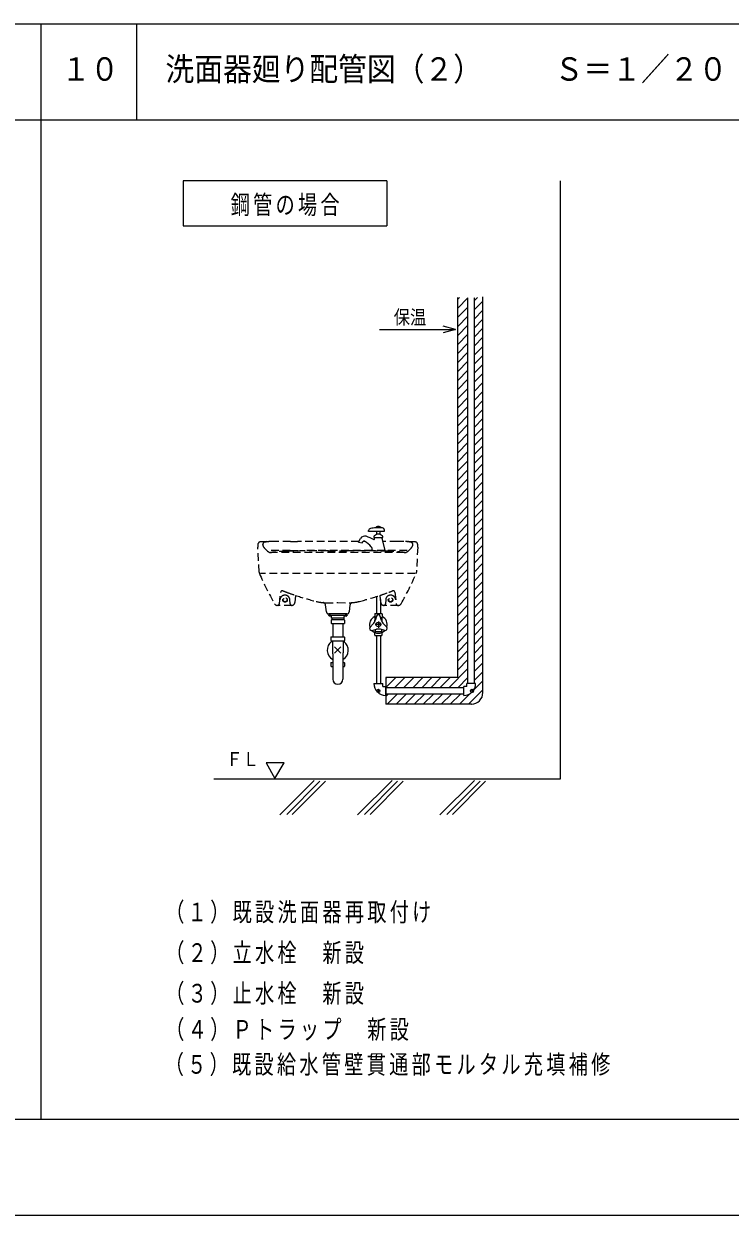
# Model space of a CAD drawing. Units: millimetres on the paper, enlarged 30 times, with parts at other scales. Extents: x -12081 to 11949, y -8439 to 8181.
# Drawn here: x 1604 to 4919, y -2726 to 2866 of the extents above; entities that cross this region are included whole.
import ezdxf
from ezdxf.enums import TextEntityAlignment as Align

# ---------------------------------------------------------------- set-up
doc = ezdxf.new("R2010")
doc.units = ezdxf.units.MM
doc.header["$LTSCALE"] = 30
doc.header["$PDMODE"] = 32
doc.header["$PDSIZE"] = 15
doc.linetypes.add('DASHED1', pattern=[1.8, 1.2, -0.6])
doc.layers.add('0-0_0', color=7, linetype='Continuous')
for name, color, linetype, lineweight in [('2-0', 7, 'Continuous', 9), ('7-0', 3, 'Continuous', 9), ('F-2', 5, 'Continuous', 9)]:
    doc.layers.add(name, color=color, linetype=linetype, lineweight=lineweight)
doc.styles.add('ＭＳ ゴシック', font='')
doc.styles.get('ＭＳ ゴシック').set_extended_font_data('MS Gothic')

msp = doc.modelspace()

# ---------------------------------------------------------------- linework, layer by layer
at = {"layer": '7-0', "color": 7}
for p, q in [((2352.17, 2128.61), (2352.17, 1916.94)), ((3307.23, 2128.61), (2352.17, 2128.61)), ((3307.23, 2128.61), (3307.23, 1916.94)), ((4122.25, -678.66), (4122.25, 2128.61)), ((2352.17, 1916.94), (3307.23, 1916.94)), ((3640, 1573.06), (3647.83, 1580.89)), ((3640, 1530.63), (3688.29, 1578.92)), ((3718.29, 1566.49), (3732.68, 1580.89)), ((3640, 1488.2), (3688.29, 1536.49)), ((3718.29, 1524.07), (3758.23, 1564)), ((3718.29, 1481.64), (3758.23, 1521.58)), ((3640, 1445.78), (3688.29, 1494.07)), ((3718.29, 1439.21), (3758.23, 1479.15)), ((3273.37, 1430.73), (3629.49, 1430.73)), ((3640, 1403.35), (3688.29, 1451.64)), ((3640, 1360.92), (3688.29, 1409.21)), ((3718.29, 1396.79), (3758.23, 1436.73)), ((3640, 1318.5), (3688.29, 1366.79)), ((3718.29, 1354.36), (3758.23, 1394.3)), ((3718.29, 1311.93), (3758.23, 1351.87)), ((3640, 1276.07), (3688.29, 1324.36)), ((3718.29, 1269.51), (3758.23, 1309.45)), ((3640, 1233.64), (3688.29, 1281.93)), ((3640, 1191.22), (3688.29, 1239.51)), ((3718.29, 1227.08), (3758.23, 1267.02)), ((3640, 1148.79), (3688.29, 1197.08)), ((3718.29, 1184.66), (3758.23, 1224.59)), ((3718.29, 1142.23), (3758.23, 1182.17)), ((3640, 1106.37), (3688.29, 1154.66)), ((3718.29, 1099.8), (3758.23, 1139.74)), ((3640, 1063.94), (3688.29, 1112.23)), ((3640, 1021.51), (3688.29, 1069.8)), ((3718.29, 1057.38), (3758.23, 1097.31)), ((3640, 979.09), (3688.29, 1027.38)), ((3718.29, 1014.95), (3758.23, 1054.89)), ((3718.29, 972.52), (3758.23, 1012.46)), ((3640, 936.66), (3688.29, 984.95)), ((3718.29, 930.1), (3758.23, 970.03)), ((3640, 894.23), (3688.29, 942.52)), ((3640, 851.81), (3688.29, 900.1)), ((3718.29, 887.67), (3758.23, 927.61)), ((3640, 809.38), (3688.29, 857.67)), ((3718.29, 845.24), (3758.23, 885.18)), ((3718.29, 802.82), (3758.23, 842.76)), ((3640, 766.95), (3688.29, 815.24)), ((3718.29, 760.39), (3758.23, 800.33)), ((3640, 724.53), (3688.29, 772.82)), ((3640, 682.1), (3688.29, 730.39)), ((3718.29, 717.97), (3758.23, 757.9)), ((3640, 639.68), (3688.29, 687.96)), ((3718.29, 675.54), (3758.23, 715.48)), ((3718.29, 633.11), (3758.23, 673.05)), ((3640, 597.25), (3688.29, 645.54)), ((3718.29, 590.69), (3758.23, 630.62)), ((3640, 554.82), (3688.29, 603.11)), ((3640, 512.4), (3688.29, 560.69)), ((3718.29, 548.26), (3758.23, 588.2)), ((3640, 469.97), (3688.29, 518.26)), ((3718.29, 505.83), (3758.23, 545.77)), ((3718.29, 463.41), (3758.23, 503.34)), ((3640, 427.54), (3688.29, 475.83)), ((3718.29, 420.98), (3758.23, 460.92)), ((3640, 385.12), (3688.29, 433.41)), ((3718.29, 378.55), (3758.23, 418.49)), ((3640, 342.69), (3688.29, 390.98)), ((3640, 300.26), (3688.29, 348.55)), ((3718.29, 336.13), (3758.23, 376.06)), ((3640, 257.84), (3688.29, 306.13)), ((3718.29, 293.7), (3758.23, 333.64)), ((3718.29, 251.27), (3758.23, 291.21)), ((3640, 215.41), (3688.29, 263.7)), ((3718.29, 208.85), (3758.23, 248.79)), ((3640, 172.98), (3688.29, 221.27)), ((3640, 130.56), (3688.29, 178.85)), ((3718.29, 166.42), (3758.23, 206.36)), ((3640, 88.13), (3688.29, 136.42)), ((3718.29, 124), (3758.23, 163.93)), ((3718.29, 81.57), (3758.23, 121.51)), ((3640, 45.71), (3688.29, 94)), ((3718.29, 39.14), (3758.23, 79.08)), ((3640, 3.28), (3688.29, 51.57)), ((3640, -39.15), (3688.29, 9.14)), ((3718.29, -3.28), (3758.23, 36.65)), ((3048.32, -33.84), (3047.4, -32.93)), ((3106.48, -33.84), (3107.4, -32.93)), ((3640, -81.57), (3688.29, -33.28)), ((3718.29, -45.71), (3758.23, -5.77)), ((3718.29, -88.14), (3758.23, -48.2)), ((3640, -124), (3688.29, -75.71)), ((3718.29, -130.56), (3758.23, -90.63)), ((3598.55, -250.3), (3688.29, -160.56)), ((3640, -166.43), (3688.29, -118.14)), ((3718.29, -172.99), (3758.23, -133.05)), ((3302.09, -249.77), (3349.56, -202.3)), ((3302.09, -207.35), (3307.14, -202.3)), ((3343.99, -250.3), (3391.99, -202.3)), ((3386.42, -250.3), (3434.42, -202.3)), ((3428.84, -250.3), (3476.84, -202.3)), ((3471.27, -250.3), (3519.27, -202.3)), ((3513.69, -250.3), (3561.69, -202.3)), ((3556.12, -250.3), (3604.12, -202.3)), ((3640.97, -250.3), (3688.29, -202.99)), ((3716.1, -260.03), (3758.23, -217.9)), ((3718.29, -215.42), (3758.23, -175.48)), ((3647.83, -328.3), (3698.01, -278.12)), ((3690.26, -328.3), (3758.23, -260.33)), ((3302.09, -292.2), (3313.99, -280.3)), ((3308.42, -328.3), (3356.42, -280.3)), ((3350.85, -328.3), (3398.85, -280.3)), ((3393.27, -328.3), (3441.27, -280.3)), ((3435.7, -328.3), (3483.7, -280.3)), ((3478.13, -328.3), (3526.13, -280.3)), ((3520.55, -328.3), (3568.55, -280.3)), ((3562.98, -328.3), (3610.98, -280.3)), ((3605.4, -328.3), (3653.4, -280.3)), ((2495.61, -678.66), (4122.25, -678.66)), ((2966.87, -685.46), (2804.99, -847.35)), ((2993.12, -689.84), (2837.8, -845.16)), ((3019.37, -689.84), (2864.06, -845.16)), ((3332.01, -685.46), (3170.13, -847.35)), ((3358.26, -689.84), (3202.94, -845.16)), ((3384.51, -689.84), (3229.19, -845.16)), ((3718.52, -685.46), (3556.64, -847.35)), ((3744.77, -689.84), (3589.45, -845.16)), ((3771.02, -689.84), (3615.7, -845.16))]:
    msp.add_line(p, q, dxfattribs=at)
at = {"layer": '7-0'}
for p, q in [((3640, -202.3), (3640, 1580.89)), ((3688.29, -231.1), (3688.29, 1580.04)), ((3718.29, 1580.4), (3718.78, 1580.89)), ((3718.29, -231.1), (3718.29, 1580.04)), ((3758.23, -275.85), (3758.23, 1583.92)), ((3257.4, 503.97), (3259.28, 504.84)), ((3257.4, 503.97), (3257.4, 500.23)), ((3276.53, 504.84), (3278.4, 503.97)), ((3278.4, 503.97), (3278.4, 500.23)), ((3174.64, 433.02), (3184.48, 450.05)), ((3221.4, 482.98), (3221.98, 487.49)), ((3295.65, 482.98), (3221.4, 482.98)), ((3287.02, 452.6), (3248.77, 452.6)), ((3249.9, 448.57), (3249.9, 452.6)), ((3250.44, 464.53), (3259.28, 470.6)), ((3279.9, 500.23), (3255.9, 500.23)), ((3275.4, 470.6), (3259.28, 470.6)), ((3260.4, 470.6), (3260.4, 482.98)), ((3276.52, 470.6), (3285.36, 464.52)), ((3285.9, 448.29), (3285.9, 452.6)), ((3295.27, 491.72), (3295.65, 482.98)), ((3174.64, 433.02), (3191.49, 429.13)), ((3191.49, 429.13), (3194.91, 435.06)), ((3204.69, 436.1), (3195.75, 436.1)), ((3238.22, 395.49), (3237.9, 394.1)), ((3286.28, 444.95), (3297.9, 394.1)), ((3258.37, 177.44), (3258.37, 97.4)), ((3277.42, 162.87), (3277.42, 97.4)), ((3349.2, 162.39), (3349.17, 162.61)), ((3044.15, 95.6), (3033.9, 89.6)), ((3033.9, 89.6), (3033.9, 88.1)), ((3120.9, 88.1), (3033.9, 88.1)), ((3119.17, 95.6), (3035.62, 95.6)), ((3036.9, 86.6), (3036.9, 88.1)), ((3045.25, 85.85), (3037.65, 85.85)), ((3047.77, 68.26), (3046.65, 67.16)), ((3046.65, 67.16), (3046.65, 51.37)), ((3047.4, 75.35), (3047.4, 83.6)), ((3107.4, 75.35), (3047.4, 75.35)), ((3107.02, 68.26), (3047.77, 68.26)), ((3048.89, 75.35), (3048.89, 68.26)), ((3105.9, 75.35), (3105.9, 68.26)), ((3107.02, 68.26), (3108.15, 67.15)), ((3107.4, 75.35), (3107.4, 83.6)), ((3108.15, 67.15), (3108.15, 51.37)), ((3117.15, 85.85), (3109.65, 85.85)), ((3120.9, 89.6), (3110.65, 95.6)), ((3117.9, 88.1), (3117.9, 86.6)), ((3120.9, 89.6), (3120.9, 88.1)), ((3250.65, 96.1), (3250.65, 80.7)), ((3251.4, 97.4), (3284.4, 97.4)), ((3257.35, 79.4), (3251.4, 79.4)), ((3252.18, 71.48), (3252.18, 79.4)), ((3259.24, 86.05), (3253.32, 65.14)), ((3267.9, 61.1), (3267.9, 31.1)), ((3282.48, 65.14), (3276.56, 86.05)), ((3278.44, 79.4), (3284.4, 79.4)), ((3283.61, 79.4), (3283.61, 71.48)), ((3285.15, 96.1), (3285.15, 80.7)), ((3047.77, 50.27), (3046.65, 51.37)), ((3047.77, 50.27), (3107.02, 50.27)), ((3053.59, 50.27), (3053.59, -11.65)), ((3101.21, 50.27), (3101.21, -11.65)), ((3107.02, 50.27), (3108.15, 51.37)), ((3228.97, 33.62), (3244.12, 49.21)), ((3237.63, 18.62), (3258.7, 23.96)), ((3250.65, -3.9), (3250.65, 11.5)), ((3251.4, 12.8), (3284.4, 12.8)), ((3252.18, 20.72), (3252.18, 12.8)), ((3282.9, 46.1), (3252.9, 46.1)), ((3298.17, 18.62), (3277.09, 23.96)), ((3283.61, 12.8), (3283.61, 20.72)), ((3285.15, -3.9), (3285.15, 11.5)), ((3306.83, 33.62), (3291.67, 49.21)), ((3045.15, -12.76), (3045.15, -28.54)), ((3046.27, -11.65), (3108.52, -11.65)), ((3046.27, -29.65), (3108.52, -29.65)), ((3047.4, -29.65), (3047.4, -32.93)), ((3048.92, -34.45), (3048.32, -33.84)), ((3052.2, -34.45), (3048.92, -34.45)), ((3052.2, -34.45), (3052.2, -86.65)), ((3102.59, -34.45), (3102.59, -86.65)), ((3102.59, -34.45), (3105.87, -34.45)), ((3105.87, -34.45), (3106.48, -33.84)), ((3107.4, -29.65), (3107.4, -32.93)), ((3109.65, -12.76), (3109.65, -28.54)), ((3251.4, -5.2), (3284.4, -5.2)), ((3258.37, -5.2), (3258.37, -231.1)), ((3277.42, -5.2), (3277.42, -231.1)), ((3053.59, -91.75), (3053.59, -150.1)), ((3092.4, -58.9), (3062.4, -88.9)), ((3092.4, -88.9), (3062.4, -58.9)), ((3101.21, -91.75), (3101.21, -150.1)), ((3045.15, -133.21), (3045.15, -148.99)), ((3046.27, -132.1), (3053.59, -132.1)), ((3046.27, -150.1), (3053.59, -150.1)), ((3047.57, -150.1), (3048.92, -151.45)), ((3048.92, -151.45), (3053.59, -151.45)), ((3053.59, -151.45), (3053.59, -210.4)), ((3101.21, -132.1), (3108.52, -132.1)), ((3101.21, -150.1), (3108.52, -150.1)), ((3101.21, -151.45), (3101.21, -210.4)), ((3101.21, -151.45), (3105.87, -151.45)), ((3105.87, -151.45), (3107.23, -150.1)), ((3109.65, -133.21), (3109.65, -148.99)), ((3246.9, -231.1), (3288.9, -231.1)), ((3288.9, -244.3), (3288.9, -231.1)), ((3288.9, -244.3), (3302.09, -244.3)), ((3302.09, -286.3), (3302.09, -244.3)), ((3669.09, -250.3), (3302.09, -250.3)), ((3669.09, -286.3), (3669.09, -244.3)), ((3682.29, -244.3), (3669.09, -244.3)), ((3682.29, -244.3), (3682.29, -231.1)), ((3724.29, -231.1), (3682.29, -231.1)), ((3669.09, -280.3), (3302.09, -280.3)), ((3705.04, -328.3), (3302.09, -328.3))]:
    msp.add_line(p, q, dxfattribs=at)
at = {"layer": '7-0', "color": 4}
for q in [(3571.53, 1446.25), (3571.53, 1415.2)]:
    msp.add_line((3629.49, 1430.73), q, dxfattribs=at)
at = {"layer": '7-0', "linetype": 'DASHED1'}
for p, q in [((2702.4, 421.79), (2702.4, 408.54)), ((2708.14, 291.38), (2702.4, 408.54)), ((2734.46, 403.51), (2744.33, 393.03)), ((2854.32, 394.1), (2751.9, 394.1)), ((2855.12, 436.1), (2797.22, 436.1)), ((2854.32, 394.1), (2916.15, 394.1)), ((2855.12, 436.1), (2887.81, 436.1)), ((3176.42, 436.1), (2887.81, 436.1)), ((3237.9, 394.1), (2916.15, 394.1)), ((3031.46, 392.58), (3123.33, 392.58)), ((3297.9, 394.1), (3237.9, 394.1)), ((3402.9, 394.1), (3267.9, 394.1)), ((3357.58, 436.1), (3288.3, 436.1)), ((3410.46, 393.03), (3420.33, 403.51)), ((3452.4, 408.51), (3446.66, 291.38)), ((3452.4, 408.51), (3452.4, 421.79)), ((3388.62, 383.6), (2766.17, 383.6)), ((3440.4, 286.1), (2714.4, 286.1)), ((2803.37, 142.76), (2809.67, 198.4)), ((2879.24, 183), (2876.16, 149.72)), ((3278.64, 149.72), (3275.56, 183)), ((3345.12, 198.4), (3351.42, 142.76)), ((2861.22, 136.1), (2793.6, 136.1)), ((2853.49, 143.17), (2852.36, 162.89)), ((3019.15, 148.26), (3077.4, 148.86)), ((3023.7, 106.26), (3020.09, 138.3)), ((3077.4, 148.86), (3135.65, 148.26)), ((3134.71, 138.3), (3131.1, 106.26)), ((3361.2, 136.1), (3293.57, 136.1)), ((3302.44, 162.89), (3301.3, 143.17))]:
    msp.add_line(p, q, dxfattribs=at)
at = {"layer": '7-0'}
for points in [[(3275.4, 482.98), (3275.4, 470.6), (3276.52, 470.6)], [(3640, -202.3), (3302.09, -202.3), (3302.09, -328.3)]]:
    msp.add_lwpolyline(points, dxfattribs=at)
at = {"layer": '7-0', "color": 7}
msp.add_lwpolyline([(2825.82, -603.7), (2740.58, -602.29), (2781.98, -676.81)], close=True, dxfattribs=at)
at = {"layer": '7-0', "linetype": 'DASHED1'}
for centre, radius in [((2829.9, 161.6), 10.5), ((2829.9, 161.6), 8.7), ((3324.9, 161.6), 10.5), ((3324.9, 161.6), 8.7)]:
    msp.add_circle(centre, radius, dxfattribs=at)
at = {"layer": '7-0'}
msp.add_circle((3267.9, 46.1), 10.5, dxfattribs=at)
for centre, radius, start, end in [((3267.9, 468.35), 37.5, 76.69508, 103.29236), ((3203.96, 438.8), 22.5, 71.65298, 150.00006), ((3140.22, 246.59), 225, 61.29285, 71.65453), ((3233.14, 486.03), 11.25, 100.88696, 172.578), ((3267.9, 305.39), 195.21, 93.52434, 100.89046), ((3255.05, 457.8), 8.16, 124.47275, 219.63478), ((3242.39, 448.57), 7.5, 321.87399, 0), ((3267.9, 305.39), 195.21, 84.12779, 86.47565), ((3280.74, 457.8), 8.16, 320.36856, 55.46309), ((3300.9, 448.29), 15, 180, 192.88412), ((3287.03, 491.36), 8.25, 2.4895, 84.12459), ((3199.98, 431.85), 6, 61.7782, 147.6192), ((3153.17, 344.61), 105, 39.11899, 61.78236), ((3220.67, 399.5), 18, 347.12108, 39.11884), ((2723.12, 292.12), 15, 182.80963, 203.51604), ((3431.67, 292.12), 15, 336.47641, 357.19035), ((3337.67, 197.56), 7.5, 6.45299, 113.47736), ((2795.92, 143.6), 7.5, 270.002, 353.54791), ((2860.98, 143.6), 7.5, 183.2919, 269.99852), ((3037.65, 86.6), 0.75, 180.19492, 270.03426), ((3045.15, 83.6), 2.25, 359.93507, 87.27191), ((3109.65, 83.6), 2.25, 90, 180), ((3267.9, 46.1), 41.25, 114.71992, 198.05952), ((3217.23, 75.35), 37.5, 315.80511, 344.19124), ((3265.51, 88.4), 16.74, 147.47797, 152.62263), ((3265.51, 88.4), 16.74, 207.37689, 212.52072), ((3184.68, 71.48), 67.5, 349.4487, 0), ((3267.9, 83.6), 9, 15.80504, 164.19495), ((3318.56, 75.35), 37.5, 195.80559, 224.19894), ((3351.11, 71.48), 67.5, 180, 190.55133), ((3270.28, 88.4), 16.74, 27.37758, 32.52174), ((3270.28, 88.4), 16.74, 327.47954, 332.62286), ((3267.9, 46.1), 41.25, 341.94009, 65.28006), ((3235.42, 27.35), 9, 135.80692, 284.1935), ((3267.9, 46.1), 41.25, 221.94055, 318.05978), ((3265.51, 3.8), 16.74, 147.47928, 152.62311), ((3184.68, 20.72), 67.5, 0, 1.341), ((3267.9, -12.4), 37.5, 75.80557, 104.19463), ((3351.11, 20.72), 67.5, 178.659, 180), ((3270.28, 3.8), 16.74, 27.37714, 32.52046), ((3300.37, 27.35), 9, 255.80464, 44.1944), ((3077.4, -73.9), 49.5, 125.98096, 241.24532), ((3077.4, -73.9), 49.5, 298.75467, 54.01917), ((3265.51, 3.8), 16.74, 207.37737, 212.52203), ((3270.28, 3.8), 16.74, 327.47826, 332.62242), ((3049.08, -91.75), 4.5, 0, 30.4115), ((3097.05, -86.65), 5.55, 329.53445, 0), ((3054.03, -141.1), 11.88, 130.75256, 138.37337), ((3054.03, -141.1), 11.88, 221.62717, 229.24742), ((3100.77, -141.1), 11.88, 41.62662, 49.24695), ((3100.77, -141.1), 11.88, 310.75209, 318.37282), ((3077.4, -210.4), 23.81, 180, 0), ((3302.09, -231.1), 55.2, 180, 270), ((3669.09, -231.1), 55.2, 270, 0), ((3703.09, -273.1), 55.2, 272.01952, 0), ((3703.09, -273.1), 55.2, 270, 272.01952)]:
    msp.add_arc(centre, radius, start, end, dxfattribs=at)
at = {"layer": '7-0', "linetype": 'DASHED1'}
for centre, radius, start, end in [((2714.4, 421.8), 12, 93.19739, 180.00166), ((2797.21, -1063.9), 1500, 89.99977, 93.19049), ((2736.36, 421.23), 11.47, 100.25534, 203.06471), ((2767.22, 434.36), 45, 203.06293, 223.29163), ((2774.34, 211.1), 225, 93.68057, 100.24635), ((2766.17, 413.6), 30, 223.29472, 270.00061), ((3033.11, -7107.42), 7500, 90.00003, 91.48309), ((3121.68, -7107.42), 7500, 88.51689, 90.00003), ((3357.58, -1063.9), 1500, 86.80949, 90.00021), ((3388.62, 413.6), 30, 269.99937, 316.70526), ((3380.45, 211.1), 225, 79.75398, 86.31941), ((3387.58, 434.36), 45, 316.70836, 336.93706), ((3418.43, 421.23), 11.47, 336.93527, 79.75154), ((3440.4, 421.8), 12, 359.99832, 86.8026), ((2858.41, -359.68), 750, 91.48351, 97.44273), ((3296.38, -359.68), 750, 82.55742, 88.51648), ((4084.82, 884.57), 1500, 203.51318, 209.59848), ((2069.98, 884.57), 1500, 330.40143, 336.48672), ((2829.9, 159.65), 24.46, 89.9995, 173.04247), ((2817.12, 197.56), 7.5, 66.52263, 173.547), ((2945.61, 493.36), 315, 246.52057, 250.02411), ((2829.9, 161.6), 22.5, 3.28224, 89.99922), ((3350.12, 1607.18), 1500, 250.03691, 251.70409), ((3350.12, 1607.18), 1500, 251.70409, 255.53804), ((2804.67, 1607.18), 1500, 284.46191, 288.2959), ((2804.67, 1607.18), 1500, 288.2959, 289.96307), ((3324.9, 161.6), 22.5, 90, 176.71698), ((3209.18, 493.36), 315, 289.97588, 293.47942), ((3324.9, 159.65), 24.46, 6.95752, 90.00049), ((2793.6, 151.1), 15, 209.59842, 270.00346), ((2861.22, 151.1), 15, 270.00156, 354.71686), ((3027.87, 358.08), 210, 255.56458, 264.90755), ((3008.16, 136.95), 12, 6.4241, 84.91035), ((3027.87, 358.08), 210, 264.90755, 267.61923), ((3146.63, 136.95), 12, 95.09238, 173.57588), ((3126.93, 358.08), 210, 272.38075, 275.09227), ((3126.93, 358.08), 210, 275.09227, 284.43523), ((3293.58, 151.1), 15, 185.28313, 269.99843), ((3293.81, 143.6), 7.5, 269.99852, 356.70808), ((3358.87, 143.6), 7.5, 186.45207, 269.99799), ((3361.2, 151.1), 15, 269.99652, 330.39375), ((3035.62, 107.6), 12, 186.43167, 270.00133), ((3119.17, 107.6), 12, 269.99866, 353.56831)]:
    msp.add_arc(centre, radius, start, end, dxfattribs=at)
at = {"layer": '7-0', "color": 7}
for centre, radius, start, end in [((3117.15, 86.6), 0.753, 270.03426, 359.8053), ((3054.03, -20.65), 11.88, 130.75256, 138.3739), ((3054.03, -20.65), 11.88, 221.6277, 229.24742), ((3100.77, -20.65), 11.88, 41.62608, 49.24742), ((3100.77, -20.65), 11.88, 310.75256, 318.37228), ((3057.75, -86.65), 5.55, 180, 210.50935), ((3105.71, -91.75), 4.5, 149.53638, 180)]:
    msp.add_arc(centre, radius, start, end, dxfattribs=at)
at = {"layer": '7-0', "color": 4}
for p in [(3267.9, -265.3), (3707.34, -265.3)]:
    msp.add_point(p, dxfattribs=at)
at = {"layer": 'F-2', "color": 7}
for p, q in [((-12080.75, 2865.73), (11949.25, 2865.73)), ((-12080.75, 2865.73), (11739.96, 2865.73)), ((1683.82, 2865.73), (1683.82, -2276.21)), ((2133.82, 2415.73), (2133.82, 2865.73)), ((-12080.75, 2415.73), (11949.25, 2415.73)), ((-12080.75, -2276.21), (11949.25, -2276.21)), ((-12080.75, -2726.21), (11949.25, -2726.21))]:
    msp.add_line(p, q, dxfattribs=at)

# ---------------------------------------------------------------- texts
at = {"layer": '0-0_0', "style": 'ＭＳ ゴシック', "width": 0.9}
for s, p in [('１０', (1780.79, 2565.73)), ('Ｓ＝１／２０\u3000', (4094.86, 2565.73))]:
    msp.add_text(s, height=110, dxfattribs=at).set_placement(p, align=Align.BOTTOM_LEFT)
at = {"layer": '2-0', "style": 'ＭＳ ゴシック', "width": 0.9}
msp.add_text('\u3000洗面器廻り配管図（２）', height=110, dxfattribs=at).set_placement((2133.82, 2565.73), align=Align.BOTTOM_LEFT)
at = {"layer": '7-0', "color": 7, "style": 'ＭＳ ゴシック', "width": 0.85}
for s, p in [('保温', (3339.86, 1436.01)), ('ＦＬ', (2554.06, -638.17))]:
    msp.add_text(s, height=65.98, dxfattribs=at).set_placement(p, align=Align.BOTTOM_LEFT)
at = {"layer": '7-0', "color": 7, "char_height": 87.98, "attachment_point": 7, "style": 'ＭＳ ゴシック'}
for s, insert in [('\\T1.17;\\W0.75;鋼管の場合', (2574.7, 1962.78)), ('\\T1.17;\\W0.75;（１）既設洗面器再取付け', (2267.99, -1358.46)), ('\\T1.17;\\W0.75;（２）立水栓\u3000新設', (2267.99, -1549.26)), ('\\T1.17;\\W0.75;（３）止水栓\u3000新設', (2267.99, -1740.07)), ('\\T1.17;\\W0.75;（４）Ｐトラップ\u3000新設', (2267.99, -1909.67)), ('\\T1.17;\\W0.75;（５）既設給水管壁貫通部モルタル充填補修', (2265.42, -2073.81))]:
    msp.add_mtext(s, dxfattribs=dict(at, insert=insert))

doc.saveas('drawing.dxf')
